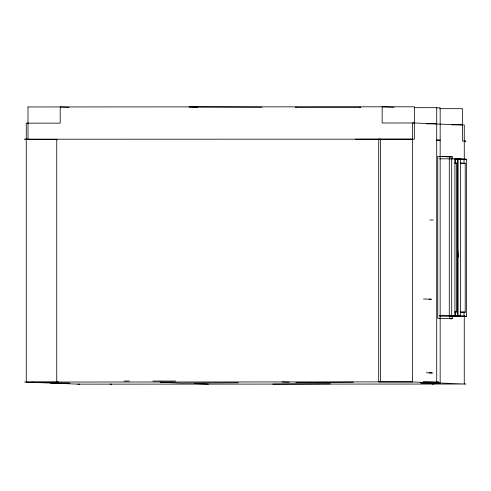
<?xml version="1.0" encoding="UTF-8"?>
<svg xmlns="http://www.w3.org/2000/svg" width="491" height="491" viewBox="0 0 491 491"><rect width="100%" height="100%" fill="white"/><g stroke="black" fill="none" stroke-linecap="round" stroke-linejoin="round"><path stroke-width="0.74" d="M56.753 139.192L56.747 382.035L58.466 382.102L26.268 382.121L26.275 123.081L28.533 123.167M380.433 381.967L380.433 139.119L378.714 139.051L378.708 381.9L412.63 381.955L412.63 122.916L436.726 123.861L426.765 123.861M449.283 158.808L449.277 315.848L457.673 316.081L457.673 159.041L455.261 159.041L455.261 163.638M449.799 315.676L449.799 318.733L452.217 318.745L452.211 315.688M449.805 159.139L449.805 156.844L440.016 156.463M451.695 315.848L451.695 158.808M452.217 159.139L452.217 156.844M454.918 158.808L466.45 159.256L466.444 316.296L454.918 315.848L454.918 158.808L439.488 158.814M455.261 316.081L455.261 311.484M454.826 312.018L456.44 312.018L456.44 163.073L454.979 163.012M458.048 316.063L458.054 159.023L460.466 159.023L460.466 316.063L458.048 316.063L464.032 316.302L464.032 311.705M464.032 163.086L464.032 159.256L458.054 159.023M464.259 383.974L464.259 315.793M464.265 159.514L464.265 124.935L436.339 123.996M460.675 312.123L465.21 312.233L465.21 163.288L460.092 163.086M152.885 381.053L175.557 381.041M238.38 382.777L180.872 383.072L160.219 382.262M295.889 382.477L353.397 382.182M272.8 384.122L330.314 383.827M124.014 381.041L129.372 381.028M414.496 107.676L436.726 107.67L436.72 382.894L420.621 382.9L424.064 383.035L440.163 383.029L440.169 107.805L436.339 107.805M439.549 108.689L462.547 108.683L462.54 141.058L465.984 141.193L464.455 141.193M27.999 123.149L60.197 123.137L60.197 106.946L69.145 107.296M414.355 122.983L382.158 122.996L382.158 106.805L394.089 107.277M451.812 124.874L462.547 124.867M26.275 139.272L57.128 139.327M355.324 139.199L412.821 139.174M436.339 140.187L440.169 140.187L436.726 140.052M449.805 156.844L452.217 156.844L437.757 156.377L437.751 318.26L440.169 318.272M454.691 159.262L466.444 159.256M454.832 163.073L456.44 163.073M464.136 163.288L465.21 163.288M429.938 219.925L433.295 220.066M429.159 299.228L431.442 299.222L423.457 298.988M439.482 315.854L454.918 315.848M466.444 316.296L439.451 315.909M429.152 372.884L431.429 372.884L426.335 372.773M30.571 382.286L32.989 382.286M436.413 382.084L438.715 382.078L423.224 381.476M33.333 382.299L32.124 382.299L40.041 382.612M39.176 382.624L41.594 382.624L41.25 382.606M50.364 383.06L69.906 383.189L53.807 383.195M77.903 384.14L465.984 384.042L410.906 381.888L24.55 382.053L79.622 384.208M261.979 107.198L188.98 106.891L197.585 107.228M359.915 107.21L360.523 107.234L295.527 107.234L296.128 107.259M460.675 163.172L462.872 163.257M460.085 312.037L465.21 312.233M454.973 311.963L456.44 312.018M440.01 318.346L452.211 318.745M432.062 383.987L433.786 384.054M282.122 381.943L289.003 382.207M194.639 383.612L208.411 384.152M110.101 384.128L111.819 384.195M430.926 372.915L432.952 373.037M27.999 106.958L27.999 139.34L24.556 139.205L414.355 139.174L414.355 106.793L27.999 106.958M457.716 250.514L457.931 257.002L457.716 250.514"/></g></svg>
